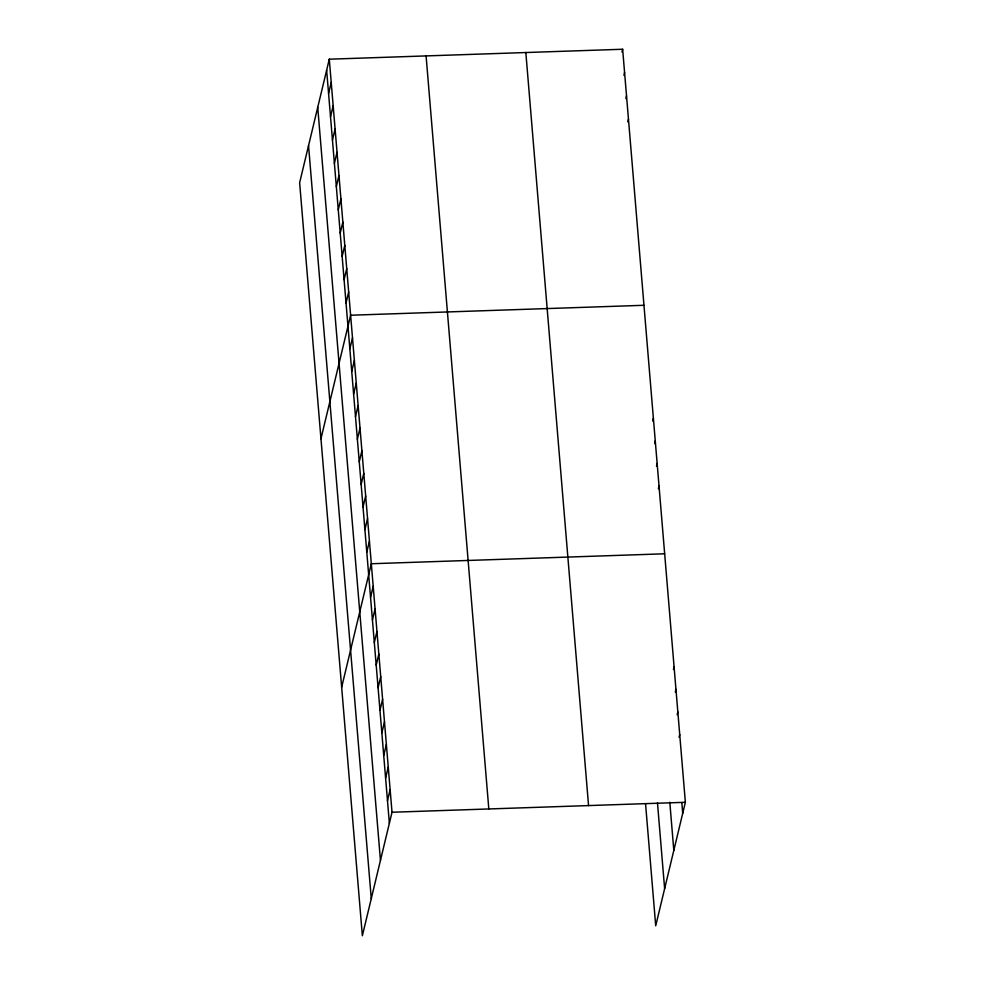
<?xml version="1.0" encoding="UTF-8"?>
<svg xmlns="http://www.w3.org/2000/svg" width="985" height="985" viewBox="0 0 985 985"><rect width="100%" height="100%" fill="white"/><g stroke="black" fill="none" stroke-linecap="round" stroke-linejoin="round"><path stroke-width="1.48" d="M329.286 59.198L299.637 182.705L362.357 935.75L392.018 812.243L329.286 59.198L622.643 49.25L685.363 802.295L655.714 925.801L645.557 803.809M328.571 93.501L331.219 82.469M330.517 116.772L333.164 105.752M332.45 140.055L335.097 129.023M334.395 163.325L337.042 152.306M336.328 186.608L338.975 175.576M338.274 209.879L340.921 198.859M340.207 233.162L342.854 222.13M342.152 256.432L344.799 245.413M344.085 279.703L346.732 268.683M346.031 302.986L348.665 291.954M320.962 438.744L350.611 315.237L643.968 305.288M349.847 348.85L352.495 337.83M351.731 371.443L354.378 360.424M353.615 394.037L356.262 383.005M355.487 416.63L358.134 405.598M357.37 439.212L360.017 428.192M359.254 461.805L361.901 450.785M361.138 484.398L363.785 473.379M363.022 506.992L365.669 495.972M364.906 529.585L367.553 518.553M366.777 552.179L369.424 541.147M341.66 687.247L371.308 563.74L664.666 553.792M370.545 597.353L373.192 586.334M372.428 619.947L375.076 608.927M374.312 642.54L376.959 631.52M376.196 665.134L378.843 654.114M378.08 687.727L380.715 676.695M379.951 710.32L382.599 699.288M381.835 732.902L384.482 721.882M383.719 755.495L386.366 744.475M385.603 778.088L388.25 767.069M387.487 800.682L390.134 789.662M621.978 52.008L622.643 49.25M623.911 75.279L624.576 72.521M625.857 98.562L626.522 95.804M627.79 121.832L628.455 119.074M652.71 421.001L653.375 418.243M654.594 443.595L655.259 440.837M656.478 466.188L657.143 463.43M658.362 488.769L659.027 486.024M673.42 669.505L674.072 666.746M675.291 692.098L675.956 689.34M677.175 714.691L677.84 711.933M679.059 737.285L679.724 734.527M392.018 812.243L685.363 802.295M681.842 802.775L682.716 813.327M669.8 802.246L673.814 850.437M657.475 802.837L664.629 888.679M525.83 52.537L588.562 805.582M426.086 55.911L488.819 808.968M326.638 70.218L389.37 823.275M317.724 107.34L380.456 860.385M308.539 145.583L371.271 898.628"/></g></svg>
